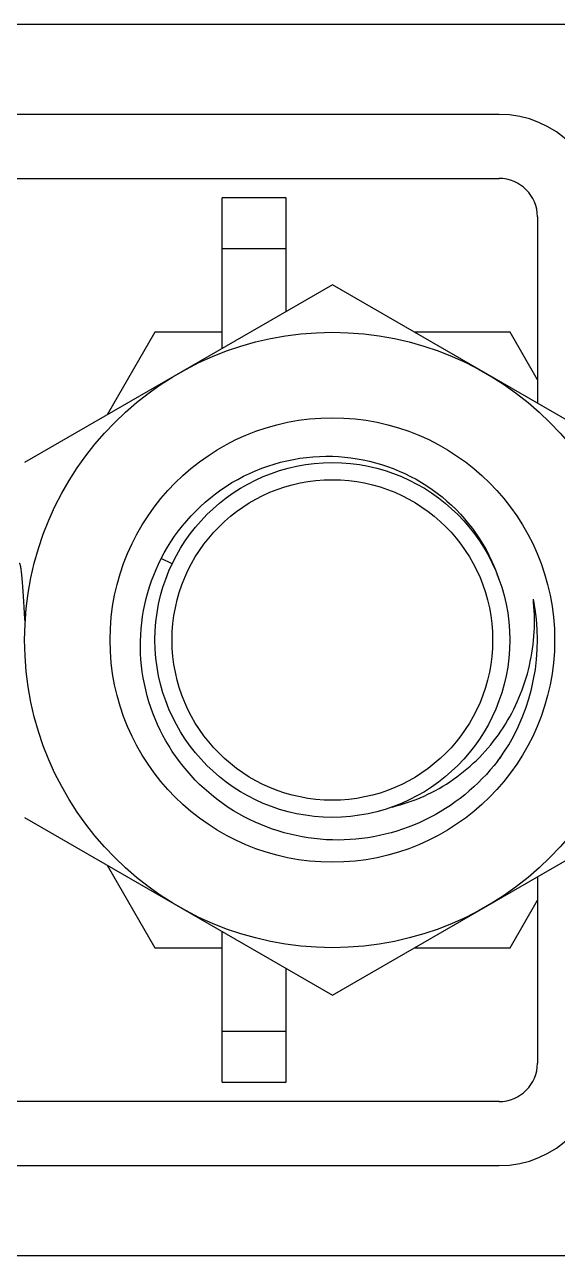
# Model space of a CAD drawing. Extents: x 27938 to 1507990, y 110129 to 923079.
# Drawn here: x 643824.7 to 644009.6, y 358362.8 to 358789.9 of the extents above; entities that cross this region are included whole.
import ezdxf

# ---------------------------------------------------------------- set-up
doc = ezdxf.new("R2010")
doc.units = 0
doc.header["$LTSCALE"] = 1000
doc.header["$MEASUREMENT"] = 0

msp = doc.modelspace()

# ---------------------------------------------------------------- linework, layer by layer
at = {"linetype": 'Continuous'}
for p, q in [((644143.19, 358789.9), (643769.14, 358789.9)), ((643989.35, 358758.76), (643695.73, 358758.76)), ((643695.73, 358736.51), (643989.35, 358736.51)), ((643915.5, 358729.84), (643893.26, 358729.84)), ((643893.26, 358677.56), (643893.26, 358729.84)), ((643915.5, 358690.4), (643915.5, 358729.84)), ((644002.7, 358723.17), (644002.7, 358658.55)), ((643915.5, 358712.04), (643893.26, 358712.04)), ((643931.52, 358699.65), (643824.75, 358638)), ((644038.29, 358638), (643931.52, 358699.65)), ((643869.87, 358683.13), (643853.35, 358654.52)), ((643893.26, 358683.13), (643869.87, 358683.13)), ((643993.16, 358683.13), (643960.12, 358683.13)), ((644002.7, 358666.61), (643993.16, 358683.13)), ((643875.94, 358602.8), (643872.12, 358604.61)), ((643986.79, 358603.9), (643986.85, 358603.77)), ((643824.75, 358514.71), (643931.52, 358453.07)), ((643931.52, 358453.07), (644038.29, 358514.71)), ((643853.35, 358498.2), (643869.87, 358469.59)), ((644002.7, 358494.17), (644002.7, 358429.55)), ((643993.16, 358469.59), (644002.7, 358486.11)), ((643893.26, 358422.88), (643893.26, 358475.16)), ((643869.87, 358469.59), (643893.26, 358469.59)), ((643960.12, 358469.59), (643993.16, 358469.59)), ((643915.5, 358422.88), (643915.5, 358462.32)), ((643893.26, 358440.67), (643915.5, 358440.67)), ((643893.26, 358422.88), (643915.5, 358422.88)), ((643989.35, 358416.2), (643695.73, 358416.2)), ((643695.73, 358393.96), (643989.35, 358393.96)), ((643769.14, 358362.82), (644143.19, 358362.82))]:
    msp.add_line(p, q, dxfattribs=at)
for radius in [106.77, 77.12, 61.55, 55.61]:
    msp.add_circle((643931.52, 358576.36), radius, dxfattribs=at)
for centre, radius, start, end in [((643989.35, 358723.17), 35.59, 0, 90), ((643989.35, 358723.17), 13.35, 0, 90), ((643930.79, 358578), 61.7, 18.159, 24.6875), ((643931.52, 358576.36), 71.16, 326.4585, 11.4585), ((643931.07, 358583.05), 70.58, 5.1831, 6.0541), ((643931.76, 358576.41), 70.91, 10.0541, 11.458), ((643931.48, 358576.36), 71.19, 7.6522, 10.0536), ((643931.48, 358576.4), 71.21, 323.0314, 324.3178), ((643932.6, 358577.8), 71.07, 322.4074, 323.2582), ((643931.66, 358576.26), 70.98, 324.3173, 326.4575), ((643932.71, 358577.72), 70.94, 323.2578, 325.0125), ((643989.35, 358429.55), 35.59, 270, 0), ((643989.35, 358429.55), 13.35, 270, 0)]:
    msp.add_arc(centre, radius, start, end, dxfattribs=at)
for points, knots in [([(643872.12, 358604.61), (643877.58, 358615.31), (643894.82, 358634.04), (643919.52, 358640.44), (643931.52, 358640.11)], [0, 0, 0, 0, 0.500108, 1, 1, 1, 1]), ([(643931.52, 358640.11), (643942.96, 358639.78), (643966.14, 358632.7), (643981.99, 358614.29), (643986.79, 358603.9)], [0, 0, 0, 0, 0.500095, 1, 1, 1, 1]), ([(643822.9, 358603.05), (643822.95, 358603.04), (643823.05, 358602.89), (643823.15, 358602.6), (643823.26, 358602.14), (643823.43, 358601.19), (643823.62, 358599.59), (643823.85, 358597.23), (643824.07, 358594.32), (643824.3, 358590.93), (643824.52, 358587.16), (643824.67, 358584.52), (643824.75, 358583.16)], [0, 0, 0, 0, 0.007976, 0.023399, 0.047119, 0.079188, 0.167777, 0.287121, 0.434165, 0.605074, 0.795358, 1, 1, 1, 1]), ([(643931.52, 358506.97), (643920.28, 358507.26), (643897.58, 358513.53), (643872.39, 358537.97), (643862, 358571.51), (643867.03, 358594.61), (643872.12, 358604.61)], [0, 0, 0, 0, 0.250101, 0.50014, 0.750107, 1, 1, 1, 1]), ([(643952.23, 358518.4), (643959.81, 358520.21), (643974.42, 358526.83), (643991.13, 358543.92), (644000.87, 358565.72), (644002.07, 358581.65), (644001.36, 358589.43)], [0, 0, 0, 0, 0.249708, 0.499636, 0.749734, 1, 1, 1, 1]), ([(643988.91, 358534.44), (643982.26, 358525.8), (643964.67, 358511.41), (643942.42, 358506.69), (643931.52, 358506.97)], [0, 0, 0, 0, 0.500072, 1, 1, 1, 1])]:
    msp.add_open_spline(points, degree=3, knots=knots, dxfattribs=at)

doc.saveas('drawing.dxf')
